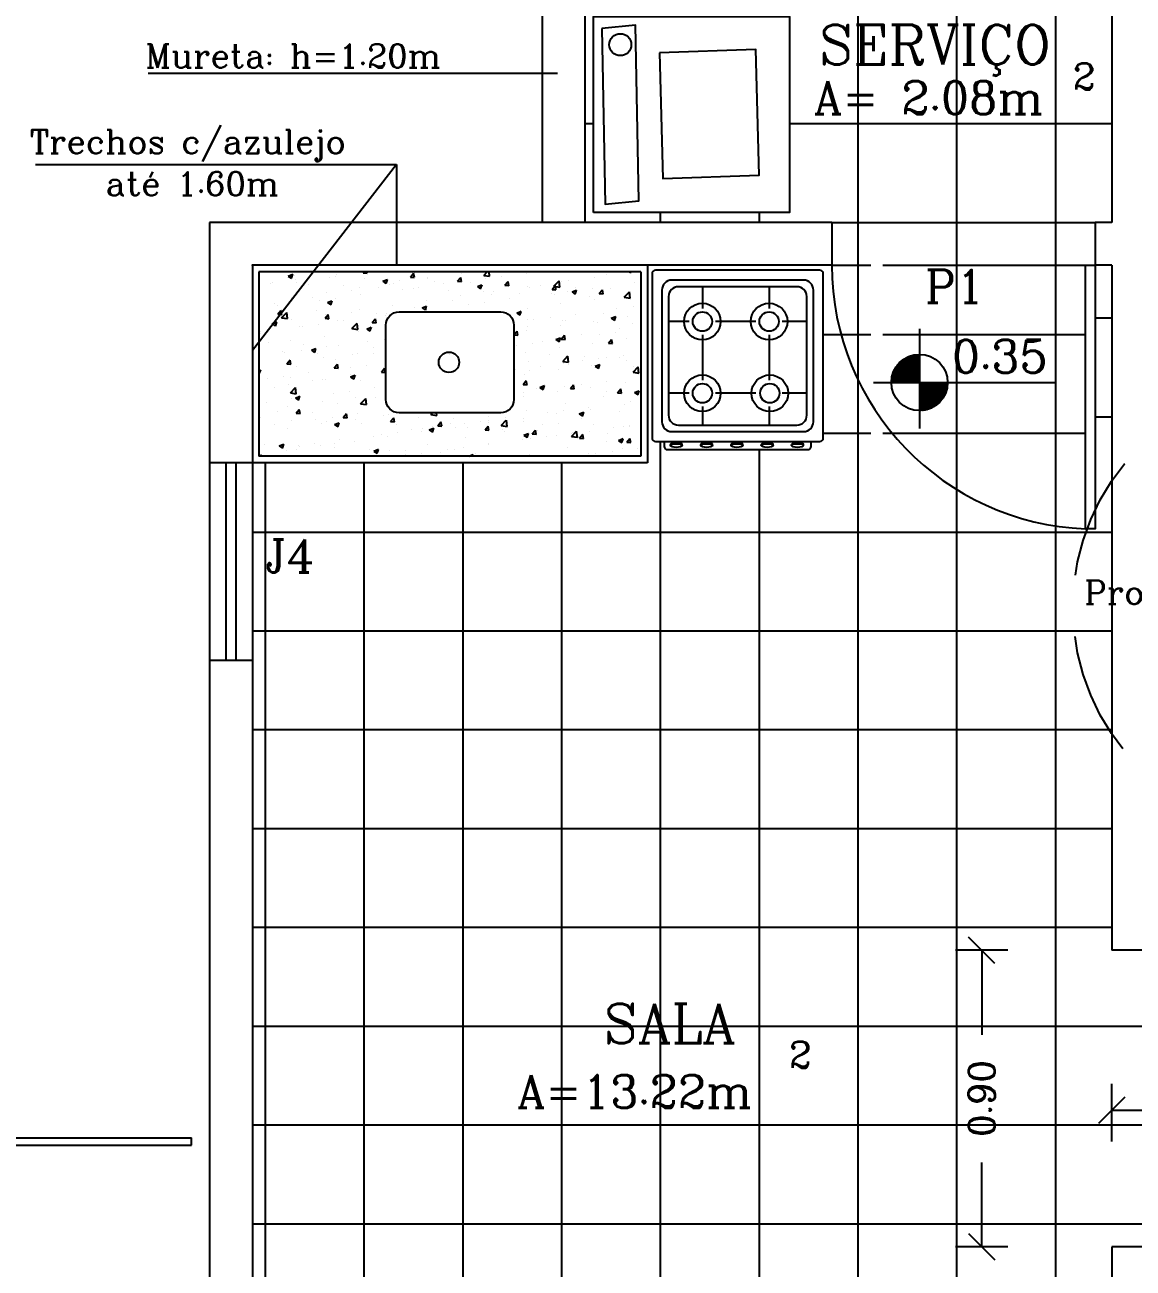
# Model space of a CAD drawing. Extents: x 121.8 to 221.5, y 86.6 to 106.4.
# Drawn here: x 171.845 to 175.21, y 99.424 to 103.199 of the extents above; entities that cross this region are included whole.
import ezdxf

# ---------------------------------------------------------------- set-up
doc = ezdxf.new("R2010")
doc.units = 0
doc.header["$LTSCALE"] = 15
doc.linetypes.add('DASHED2', pattern=[0.375, 0.25, -0.125])
doc.layers.get('0').update_dxf_attribs({"linetype": 'CONTINUOUS'})
doc.layers.get('DEFPOINTS').update_dxf_attribs({"linetype": 'CONTINUOUS'})
for name, color, linetype in [('COTAS', 244, 'CONTINUOUS'), ('EQUIPAMENTOS', 1, 'CONTINUOUS'), ('JANELA', 5, 'CONTINUOUS'), ('PAREDE', 7, 'CONTINUOUS'), ('PISO', 30, 'CONTINUOUS'), ('PORTA', 1, 'CONTINUOUS'), ('PORTA2', 30, 'CONTINUOUS'), ('TELHADO', 20, 'CONTINUOUS'), ('TEXTO', 1, 'CONTINUOUS'), ('VISTAL', 30, 'CONTINUOUS'), ('VISTAP', 244, 'CONTINUOUS')]:
    doc.layers.add(name, color=color, linetype=linetype)
doc.styles.add('ROMANC', font='ROMANC.SHX')
doc.dimstyles.get("Standard").update_dxf_attribs({"dimscale": 0.8, "dimtxt": 0.1, "dimasz": 0.1, "dimexe": 0.1, "dimexo": 0.95, "dimgap": 0.09, "dimtad": 0, "dimzin": 0, "dimtxsty": 'ROMANC', "dimblk1": 'OBLIQUE', "dimblk2": 'OBLIQUE', "dimsah": 1, "dimcen": 0.09, "dimclrt": 244, "dimaunit": 1, "dimazin": 3, "dimtfac": 1, "dimtofl": 0, "dimtmove": 0, "dimatfit": 3, "dimtolj": 1, "dimtzin": 0})

# ---------------------------------------------------------------- blocks, each defined once
blk = doc.blocks.new('*X2')
at = {"color": 0, "linetype": 'CONTINUOUS'}
for p, q in [((217.2096, -877.8211), (217.2942, -877.7365)), ((217.2096, -877.8193), (217.2924, -877.7365)), ((217.2097, -877.8174), (217.2906, -877.7366)), ((217.2098, -877.8156), (217.2887, -877.7367)), ((217.21, -877.8136), (217.2867, -877.7369)), ((217.2102, -877.8116), (217.2848, -877.7371)), ((217.2105, -877.8219), (217.295, -877.7374)), ((217.2105, -877.8096), (217.2827, -877.7374)), ((217.2108, -877.8075), (217.2806, -877.7377)), ((217.2112, -877.8053), (217.2785, -877.7381)), ((217.2117, -877.8031), (217.2762, -877.7386)), ((217.2122, -877.8008), (217.2739, -877.7391)), ((217.2123, -877.8219), (217.295, -877.7392)), ((217.2129, -877.7983), (217.2715, -877.7398)), ((217.2137, -877.7958), (217.2689, -877.7405)), ((217.2141, -877.8219), (217.295, -877.741)), ((217.2146, -877.7931), (217.2662, -877.7415)), ((217.2157, -877.7903), (217.2634, -877.7425)), ((217.2158, -877.8219), (217.295, -877.7427)), ((217.2169, -877.7872), (217.2603, -877.7438)), ((217.2176, -877.8219), (217.295, -877.7445)), ((217.2185, -877.7839), (217.257, -877.7454)), ((217.2194, -877.8219), (217.295, -877.7463)), ((217.2205, -877.7801), (217.2533, -877.7474)), ((217.2211, -877.8219), (217.295, -877.748)), ((217.2229, -877.8219), (217.295, -877.7498)), ((217.2231, -877.7757), (217.2488, -877.75)), ((217.2247, -877.8219), (217.295, -877.7516)), ((217.2265, -877.8219), (217.295, -877.7533)), ((217.2274, -877.7697), (217.2428, -877.7542)), ((217.2282, -877.8219), (217.295, -877.7551)), ((217.23, -877.8219), (217.295, -877.7569)), ((217.2318, -877.8219), (217.295, -877.7586)), ((217.2335, -877.8219), (217.295, -877.7604)), ((217.2353, -877.8219), (217.295, -877.7622)), ((217.2371, -877.8219), (217.295, -877.7639)), ((217.2388, -877.8219), (217.295, -877.7657)), ((217.2406, -877.8219), (217.295, -877.7675)), ((217.2424, -877.8219), (217.295, -877.7692)), ((217.2441, -877.8219), (217.295, -877.771)), ((217.2459, -877.8219), (217.295, -877.7728)), ((217.2477, -877.8219), (217.295, -877.7745)), ((217.2494, -877.8219), (217.295, -877.7763)), ((217.2512, -877.8219), (217.295, -877.7781)), ((217.253, -877.8219), (217.295, -877.7798)), ((217.2547, -877.8219), (217.295, -877.7816)), ((217.2565, -877.8219), (217.295, -877.7834)), ((217.2583, -877.8219), (217.295, -877.7851)), ((217.26, -877.8219), (217.295, -877.7869)), ((217.2618, -877.8219), (217.295, -877.7887)), ((217.2636, -877.8219), (217.295, -877.7905)), ((217.2653, -877.8219), (217.295, -877.7922)), ((217.2671, -877.8219), (217.295, -877.794)), ((217.2689, -877.8219), (217.295, -877.7958)), ((217.2706, -877.8219), (217.295, -877.7975)), ((217.2724, -877.8219), (217.295, -877.7993)), ((217.2742, -877.8219), (217.295, -877.8011)), ((217.276, -877.8219), (217.295, -877.8028)), ((217.2777, -877.8219), (217.295, -877.8046)), ((217.2795, -877.8219), (217.295, -877.8064)), ((217.2813, -877.8219), (217.295, -877.8081)), ((217.283, -877.8219), (217.295, -877.8099)), ((217.2848, -877.8219), (217.295, -877.8117)), ((217.2866, -877.8219), (217.295, -877.8134)), ((217.2883, -877.8219), (217.295, -877.8152)), ((217.2901, -877.8219), (217.295, -877.817)), ((217.2919, -877.8219), (217.295, -877.8187)), ((217.2936, -877.8219), (217.295, -877.8205)), ((217.295, -877.8223), (217.2954, -877.8219)), ((217.295, -877.824), (217.2972, -877.8219)), ((217.295, -877.8258), (217.2989, -877.8219)), ((217.295, -877.8276), (217.3007, -877.8219)), ((217.295, -877.8293), (217.3025, -877.8219)), ((217.295, -877.8311), (217.3042, -877.8219)), ((217.295, -877.8329), (217.306, -877.8219)), ((217.295, -877.8346), (217.3078, -877.8219)), ((217.295, -877.8364), (217.3095, -877.8219)), ((217.295, -877.8382), (217.3113, -877.8219)), ((217.295, -877.8399), (217.3131, -877.8219)), ((217.295, -877.8417), (217.3148, -877.8219)), ((217.295, -877.8435), (217.3166, -877.8219)), ((217.295, -877.8453), (217.3184, -877.8219)), ((217.295, -877.847), (217.3201, -877.8219)), ((217.295, -877.8488), (217.3219, -877.8219)), ((217.295, -877.8506), (217.3237, -877.8219)), ((217.295, -877.8523), (217.3254, -877.8219)), ((217.295, -877.8541), (217.3272, -877.8219)), ((217.295, -877.8559), (217.329, -877.8219)), ((217.295, -877.8576), (217.3308, -877.8219)), ((217.295, -877.8594), (217.3325, -877.8219)), ((217.295, -877.8612), (217.3343, -877.8219)), ((217.295, -877.8629), (217.3361, -877.8219)), ((217.295, -877.8647), (217.3378, -877.8219)), ((217.295, -877.8665), (217.3396, -877.8219)), ((217.295, -877.8682), (217.3414, -877.8219)), ((217.295, -877.87), (217.3431, -877.8219)), ((217.295, -877.8718), (217.3449, -877.8219)), ((217.295, -877.8735), (217.3467, -877.8219)), ((217.295, -877.8753), (217.3484, -877.8219)), ((217.295, -877.8771), (217.3502, -877.8219)), ((217.295, -877.8788), (217.352, -877.8219)), ((217.295, -877.8806), (217.3537, -877.8219)), ((217.295, -877.8824), (217.3555, -877.8219)), ((217.295, -877.8841), (217.3573, -877.8219)), ((217.295, -877.8859), (217.359, -877.8219)), ((217.295, -877.8877), (217.3608, -877.8219)), ((217.295, -877.8894), (217.3626, -877.8219)), ((217.295, -877.8912), (217.3643, -877.8219)), ((217.295, -877.893), (217.3661, -877.8219)), ((217.295, -877.8948), (217.3679, -877.8219)), ((217.295, -877.8965), (217.3696, -877.8219)), ((217.295, -877.8983), (217.3714, -877.8219)), ((217.295, -877.9001), (217.3732, -877.8219)), ((217.295, -877.9018), (217.3749, -877.8219)), ((217.295, -877.9036), (217.3767, -877.8219)), ((217.295, -877.9054), (217.3785, -877.8219)), ((217.295, -877.9071), (217.3802, -877.8219)), ((217.2966, -877.9073), (217.3805, -877.8235)), ((217.2984, -877.9073), (217.3804, -877.8253)), ((217.3003, -877.9072), (217.3803, -877.8271)), ((217.3022, -877.9071), (217.3802, -877.8291)), ((217.3041, -877.9069), (217.38, -877.831)), ((217.3061, -877.9066), (217.3798, -877.833)), ((217.3082, -877.9063), (217.3795, -877.8351)), ((217.3103, -877.906), (217.3791, -877.8372)), ((217.3125, -877.9055), (217.3787, -877.8394)), ((217.3148, -877.905), (217.3782, -877.8417)), ((217.3172, -877.9044), (217.3776, -877.844)), ((217.3196, -877.9037), (217.3769, -877.8465)), ((217.3222, -877.9029), (217.376, -877.8491)), ((217.325, -877.9019), (217.3751, -877.8518)), ((217.3279, -877.9008), (217.3739, -877.8548)), ((217.3311, -877.8994), (217.3725, -877.8579)), ((217.3345, -877.8977), (217.3708, -877.8614)), ((217.3385, -877.8955), (217.3686, -877.8654)), ((217.3434, -877.8923), (217.3655, -877.8703)), ((217.3513, -877.8862), (217.3593, -877.8782))]:
    blk.add_line(p, q, dxfattribs=at)
blk = doc.blocks.new('_OBLIQUE')
at = {"color": 0, "linetype": 'BYBLOCK'}
blk.add_line((-0.5, -0.5), (0.5, 0.5), dxfattribs=at)
blk = doc.blocks.new('*D24')
at = {"color": 0, "linetype": 'BYBLOCK'}
for p, q in [((171.6454, 102.5986), (170.9065, 102.5986)), ((170.9865, 102.5986), (170.9865, 100.3075)), ((170.9865, 97.6286), (170.9865, 99.9197)), ((171.6454, 97.6286), (170.9065, 97.6286))]:
    blk.add_line(p, q, dxfattribs=at)
at = {"layer": 'DEFPOINTS', "color": 0, "linetype": 'BYBLOCK'}
for p in [(172.4054, 102.5986), (170.9865, 97.6286), (172.4054, 97.6286)]:
    blk.add_point(p, dxfattribs=at)
at = {"color": 0, "linetype": 'BYBLOCK', "xscale": 0.08000000000000002, "yscale": 0.08000000000000002, "zscale": 0.08000000000000002}
for p, rotation in [((170.9865, 102.5986), 90), ((170.9865, 97.6286), 270)]:
    blk.add_blockref('_OBLIQUE', p, dxfattribs=dict(at, rotation=rotation))
at = {"color": 244, "linetype": 'BYBLOCK', "insert": (170.9865, 100.1136), "char_height": 0.08, "attachment_point": 5, "rotation": 90, "style": 'ROMANC'}
blk.add_mtext('\\A1;4.97', dxfattribs=at)
blk = doc.blocks.new('*D23')
at = {"color": 0, "linetype": 'BYBLOCK'}
for p, q in [((171.7754, 102.4686), (171.2788, 102.4686)), ((171.3588, 102.4686), (171.3588, 100.298)), ((171.3588, 97.7586), (171.3588, 99.9292)), ((171.7754, 97.7586), (171.2788, 97.7586))]:
    blk.add_line(p, q, dxfattribs=at)
at = {"layer": 'DEFPOINTS', "color": 0, "linetype": 'BYBLOCK'}
for p in [(172.5354, 102.4686), (171.3588, 97.7586), (172.5354, 97.7586)]:
    blk.add_point(p, dxfattribs=at)
at = {"color": 0, "linetype": 'BYBLOCK', "xscale": 0.08000000000000002, "yscale": 0.08000000000000002, "zscale": 0.08000000000000002}
for p, rotation in [((171.3588, 102.4686), 90), ((171.3588, 97.7586), 270)]:
    blk.add_blockref('_OBLIQUE', p, dxfattribs=dict(at, rotation=rotation))
at = {"color": 244, "linetype": 'BYBLOCK', "insert": (171.3588, 100.1136), "char_height": 0.08, "attachment_point": 5, "rotation": 90, "style": 'ROMANC'}
blk.add_mtext('\\A1;4.71', dxfattribs=at)
blk = doc.blocks.new('*D22')
at = {"color": 0, "linetype": 'BYBLOCK'}
for p, q in [((171.7754, 102.4686), (171.4908, 102.4686)), ((171.5708, 102.4686), (171.5708, 102.3625)), ((171.5708, 101.8686), (171.5708, 101.9747)), ((171.6454, 101.8686), (171.4908, 101.8686))]:
    blk.add_line(p, q, dxfattribs=at)
at = {"layer": 'DEFPOINTS', "color": 0, "linetype": 'BYBLOCK'}
for p in [(172.5354, 102.4686), (171.5708, 101.8686), (172.4054, 101.8686)]:
    blk.add_point(p, dxfattribs=at)
at = {"color": 0, "linetype": 'BYBLOCK', "xscale": 0.08000000000000002, "yscale": 0.08000000000000002, "zscale": 0.08000000000000002}
for p, rotation in [((171.5708, 102.4686), 90), ((171.5708, 101.8686), 270)]:
    blk.add_blockref('_OBLIQUE', p, dxfattribs=dict(at, rotation=rotation))
at = {"color": 244, "linetype": 'BYBLOCK', "insert": (171.5708, 102.1686), "char_height": 0.08, "attachment_point": 5, "rotation": 90, "style": 'ROMANC'}
blk.add_mtext('\\A1;0.60', dxfattribs=at)
blk = doc.blocks.new('*D25')
at = {"color": 0, "linetype": 'BYBLOCK'}
for p, q in [((174.8301, 100.3886), (174.6707, 100.3886)), ((174.7507, 100.3886), (174.7507, 100.1325)), ((174.7507, 99.4886), (174.7507, 99.7447)), ((174.8301, 99.4886), (174.6707, 99.4886))]:
    blk.add_line(p, q, dxfattribs=at)
at = {"layer": 'DEFPOINTS', "color": 0, "linetype": 'BYBLOCK'}
for p in [(175.1501, 100.3886), (174.7507, 99.4886), (175.1501, 99.4886)]:
    blk.add_point(p, dxfattribs=at)
at = {"color": 0, "linetype": 'BYBLOCK', "xscale": 0.08000000000000002, "yscale": 0.08000000000000002, "zscale": 0.08000000000000002}
for p, rotation in [((174.7507, 100.3886), 90), ((174.7507, 99.4886), 270)]:
    blk.add_blockref('_OBLIQUE', p, dxfattribs=dict(at, rotation=rotation))
at = {"color": 244, "linetype": 'BYBLOCK', "insert": (174.7507, 99.9386), "char_height": 0.08, "attachment_point": 5, "rotation": 90, "style": 'ROMANC'}
blk.add_mtext('\\A1;0.90', dxfattribs=at)
blk = doc.blocks.new('*D26')
at = {"color": 0, "linetype": 'BYBLOCK'}
for p, q in [((175.1454, 99.8086), (175.1454, 99.983)), ((176.1754, 99.8086), (176.1754, 99.983)), ((175.1454, 99.903), (175.4664, 99.903)), ((176.1754, 99.903), (175.8543, 99.903))]:
    blk.add_line(p, q, dxfattribs=at)
at = {"layer": 'DEFPOINTS', "color": 0, "linetype": 'BYBLOCK'}
for p in [(176.1754, 99.903), (175.1454, 99.4886), (176.1754, 99.4886)]:
    blk.add_point(p, dxfattribs=at)
at = {"color": 0, "linetype": 'BYBLOCK', "xscale": 0.08000000000000002, "yscale": 0.08000000000000002, "zscale": 0.08000000000000002, "rotation": 180}
blk.add_blockref('_OBLIQUE', (175.1454, 99.903), dxfattribs=at)
at = {"color": 0, "linetype": 'BYBLOCK', "xscale": 0.08000000000000002, "yscale": 0.08000000000000002, "zscale": 0.08000000000000002}
blk.add_blockref('_OBLIQUE', (176.1754, 99.903), dxfattribs=at)
at = {"color": 244, "linetype": 'BYBLOCK', "insert": (175.6604, 99.903), "char_height": 0.08, "attachment_point": 5, "style": 'ROMANC'}
blk.add_mtext('\\A1;1.03', dxfattribs=at)
blk = doc.blocks.new('*D11')
at = {"color": 0, "linetype": 'BYBLOCK'}
for p, q in [((178.4054, 104.6586), (178.4054, 105.3414)), ((175.1454, 105.2614), (176.5814, 105.2614)), ((178.4054, 105.2614), (176.9693, 105.2614))]:
    blk.add_line(p, q, dxfattribs=at)
at = {"layer": 'DEFPOINTS', "color": 0, "linetype": 'BYBLOCK'}
for p in [(178.4054, 105.2614), (178.4054, 103.8986), (175.1454, 103.0486)]:
    blk.add_point(p, dxfattribs=at)
at = {"color": 0, "linetype": 'BYBLOCK', "xscale": 0.08000000000000002, "yscale": 0.08000000000000002, "zscale": 0.08000000000000002, "rotation": 180}
blk.add_blockref('_OBLIQUE', (175.1454, 105.2614), dxfattribs=at)
at = {"color": 0, "linetype": 'BYBLOCK', "xscale": 0.08000000000000002, "yscale": 0.08000000000000002, "zscale": 0.08000000000000002}
blk.add_blockref('_OBLIQUE', (178.4054, 105.2614), dxfattribs=at)
at = {"color": 244, "linetype": 'BYBLOCK', "insert": (176.7754, 105.2614), "char_height": 0.08, "attachment_point": 5, "style": 'ROMANC'}
blk.add_mtext('\\A1;3.26', dxfattribs=at)
blk = doc.blocks.new('*D63')
at = {"color": 0, "linetype": 'BYBLOCK'}
for p, q in [((172.6554, 103.8986), (171.279, 103.8986)), ((171.359, 103.8986), (171.359, 103.4425)), ((171.359, 102.5986), (171.359, 103.0547)), ((170.599, 102.5986), (171.279, 102.5986))]:
    blk.add_line(p, q, dxfattribs=at)
at = {"layer": 'DEFPOINTS', "color": 0, "linetype": 'BYBLOCK'}
for p in [(171.359, 103.8986), (173.4154, 103.8986), (171.359, 102.5986)]:
    blk.add_point(p, dxfattribs=at)
at = {"color": 0, "linetype": 'BYBLOCK', "xscale": 0.08000000000000002, "yscale": 0.08000000000000002, "zscale": 0.08000000000000002}
for p, rotation in [((171.359, 103.8986), 90), ((171.359, 102.5986), 270)]:
    blk.add_blockref('_OBLIQUE', p, dxfattribs=dict(at, rotation=rotation))
at = {"color": 244, "linetype": 'BYBLOCK', "insert": (171.359, 103.2486), "char_height": 0.08, "attachment_point": 5, "rotation": 90, "style": 'ROMANC'}
blk.add_mtext('\\A1;1.30', dxfattribs=at)
blk = doc.blocks.new('*X85')
at = {"color": 0, "linetype": 'CONTINUOUS'}
for p, q in [((181.593, 103.3781), (181.593, 103.3781)), ((181.5942, 103.3619), (181.5942, 103.3619)), ((181.681, 103.3722), (181.695, 103.3776)), ((181.681, 103.3722), (181.691, 103.3655)), ((181.6911, 103.3654), (181.6951, 103.3775)), ((181.6953, 103.3747), (181.6953, 103.3747)), ((181.6998, 103.3736), (181.6998, 103.3736)), ((181.7025, 103.3606), (181.7025, 103.3606)), ((181.8065, 103.3691), (181.8065, 103.3691)), ((181.8243, 103.3713), (181.8243, 103.3713)), ((181.8288, 103.3772), (181.8288, 103.3772)), ((181.8788, 103.3838), (181.8788, 103.3838)), ((181.909, 103.3816), (181.9117, 103.3848)), ((181.909, 103.3816), (181.9209, 103.3805)), ((181.9133, 103.3645), (181.9133, 103.3645)), ((181.921, 103.3804), (181.9202, 103.3848)), ((181.9685, 103.3562), (181.9825, 103.3616)), ((181.9785, 103.3494), (181.9825, 103.3615)), ((182.0201, 103.36), (182.0201, 103.36)), ((182.0524, 103.369), (182.0621, 103.3805)), ((182.0524, 103.369), (182.0644, 103.368)), ((182.0645, 103.3678), (182.0622, 103.3804)), ((182.1043, 103.365), (182.1043, 103.365)), ((182.1055, 103.3674), (182.1055, 103.3674)), ((182.1959, 103.3565), (182.2055, 103.368)), ((182.2079, 103.3553), (182.2056, 103.3678)), ((182.207, 103.3791), (182.207, 103.3791)), ((182.2752, 103.3742), (182.2854, 103.3848)), ((182.2752, 103.3742), (182.293, 103.3714)), ((182.2804, 103.3647), (182.2804, 103.3647)), ((182.2931, 103.3713), (182.2915, 103.3848)), ((182.3305, 103.3713), (182.3305, 103.3713)), ((182.4062, 103.3813), (182.4062, 103.3813)), ((182.4886, 103.3411), (182.5042, 103.3573)), ((182.5065, 103.3382), (182.5043, 103.3572)), ((182.5318, 103.3575), (182.5318, 103.3575)), ((182.6131, 103.3672), (182.6131, 103.3672)), ((182.6484, 103.3775), (182.6484, 103.3775)), ((182.717, 103.3822), (182.717, 103.3822)), ((182.7171, 103.3848), (182.7213, 103.382)), ((182.7214, 103.3818), (182.7224, 103.3848)), ((181.6267, 103.3506), (181.6267, 103.3506)), ((181.6352, 103.3512), (181.6352, 103.3512)), ((181.7076, 103.3513), (181.7076, 103.3513)), ((181.7419, 103.3467), (181.7419, 103.3467)), ((181.7967, 103.3231), (181.7967, 103.3231)), ((181.8487, 103.3422), (181.8487, 103.3422)), ((181.8722, 103.3274), (181.8722, 103.3274)), ((181.8994, 103.3372), (181.8994, 103.3372)), ((181.9555, 103.3377), (181.9555, 103.3377)), ((181.9685, 103.3562), (181.9784, 103.3495)), ((181.9888, 103.3474), (181.9888, 103.3474)), ((182.0004, 103.35), (182.0004, 103.35)), ((182.0283, 103.3315), (182.0283, 103.3315)), ((182.0622, 103.3332), (182.0622, 103.3332)), ((182.0784, 103.3381), (182.0784, 103.3381)), ((182.1268, 103.3555), (182.1268, 103.3555)), ((182.1541, 103.3481), (182.1541, 103.3481)), ((182.169, 103.3287), (182.169, 103.3287)), ((182.1959, 103.3565), (182.2078, 103.3554)), ((182.2336, 103.351), (182.2336, 103.351)), ((182.2559, 103.3402), (182.2699, 103.3456)), ((182.2559, 103.3402), (182.2658, 103.3335)), ((182.2659, 103.3334), (182.27, 103.3454)), ((182.2758, 103.3241), (182.2758, 103.3241)), ((182.3056, 103.3253), (182.3056, 103.3253)), ((182.3393, 103.3439), (182.349, 103.3554)), ((182.3393, 103.3439), (182.3513, 103.3429)), ((182.3404, 103.3465), (182.3404, 103.3465)), ((182.3514, 103.3427), (182.3491, 103.3553)), ((182.3825, 103.3196), (182.3825, 103.3196)), ((182.4094, 103.3403), (182.4094, 103.3403)), ((182.4151, 103.3375), (182.4151, 103.3375)), ((182.4471, 103.342), (182.4471, 103.342)), ((182.4828, 103.3314), (182.4924, 103.3429)), ((182.4828, 103.3314), (182.4947, 103.3303)), ((182.4886, 103.3411), (182.5064, 103.3383)), ((182.4948, 103.3302), (182.4925, 103.3427)), ((182.5121, 103.3544), (182.5121, 103.3544)), ((182.53, 103.3256), (182.53, 103.3256)), ((182.5433, 103.3242), (182.5573, 103.3296)), ((182.5433, 103.3242), (182.5533, 103.3175)), ((182.5533, 103.3173), (182.5574, 103.3294)), ((182.5539, 103.3375), (182.5539, 103.3375)), ((182.6057, 103.3356), (182.6057, 103.3356)), ((182.6262, 103.3188), (182.6359, 103.3303)), ((182.6383, 103.3176), (182.636, 103.3302)), ((182.6606, 103.333), (182.6606, 103.333)), ((182.7021, 103.308), (182.7177, 103.3242)), ((182.72, 103.3051), (182.7177, 103.3241)), ((182.7321, 103.3522), (182.7321, 103.3522)), ((181.6389, 103.2874), (181.6389, 103.2874)), ((181.6499, 103.2817), (181.6499, 103.2817)), ((181.6928, 103.3081), (181.6928, 103.3081)), ((181.7556, 103.3074), (181.7556, 103.3074)), ((181.7762, 103.2983), (181.7762, 103.2983)), ((181.8004, 103.2917), (181.8144, 103.2971)), ((181.8004, 103.2917), (181.8104, 103.285)), ((181.8104, 103.2849), (181.8145, 103.2969)), ((181.8262, 103.3049), (181.8262, 103.3049)), ((181.902, 103.3149), (181.902, 103.3149)), ((181.998, 103.2834), (181.998, 103.2834)), ((182.1019, 103.2984), (182.1019, 103.2984)), ((182.1819, 103.2975), (182.1819, 103.2975)), ((182.2045, 103.3125), (182.2045, 103.3125)), ((182.2278, 103.2858), (182.2278, 103.2858)), ((182.2779, 103.2924), (182.2779, 103.2924)), ((182.2985, 103.3175), (182.2985, 103.3175)), ((182.3536, 103.3024), (182.3536, 103.3024)), ((182.4799, 103.319), (182.4799, 103.319)), ((182.4893, 103.3151), (182.4893, 103.3151)), ((182.5097, 103.2878), (182.5097, 103.2878)), ((182.5961, 103.3106), (182.5961, 103.3106)), ((182.6107, 103.3006), (182.6107, 103.3006)), ((182.6262, 103.3188), (182.6382, 103.3178)), ((182.7021, 103.308), (182.7199, 103.3052)), ((182.7028, 103.3061), (182.7028, 103.3061)), ((182.7146, 103.3156), (182.7146, 103.3156)), ((181.6498, 103.2562), (181.6595, 103.2677)), ((181.6498, 103.2562), (181.6618, 103.2552)), ((181.6619, 103.255), (181.6596, 103.2676)), ((181.66, 103.2719), (181.66, 103.2719)), ((181.6614, 103.2455), (181.6769, 103.2618)), ((181.6614, 103.2455), (181.6791, 103.2428)), ((181.6792, 103.2427), (181.677, 103.2616)), ((181.7667, 103.2674), (181.7667, 103.2674)), ((181.7933, 103.2437), (181.8029, 103.2552)), ((181.7943, 103.2566), (181.7943, 103.2566)), ((181.8053, 103.2425), (181.803, 103.255)), ((181.8735, 103.2629), (181.8735, 103.2629)), ((181.897, 103.2706), (181.897, 103.2706)), ((181.9486, 103.2574), (181.9486, 103.2574)), ((181.9757, 103.2526), (181.9757, 103.2526)), ((181.9803, 103.2584), (181.9803, 103.2584)), ((182.0652, 103.2774), (182.0652, 103.2774)), ((182.0878, 103.2757), (182.1018, 103.2811)), ((182.0878, 103.2757), (182.0978, 103.269)), ((182.0979, 103.2688), (182.1019, 103.2809)), ((182.1015, 103.2692), (182.1015, 103.2692)), ((182.3753, 103.2597), (182.3893, 103.2651)), ((182.3753, 103.2597), (182.3852, 103.253)), ((182.3853, 103.2528), (182.3893, 103.2649)), ((182.407, 103.2737), (182.407, 103.2737)), ((182.4774, 103.2467), (182.4774, 103.2467)), ((182.5531, 103.2567), (182.5531, 103.2567)), ((182.6402, 103.2582), (182.6402, 103.2582)), ((182.6627, 103.2437), (182.6767, 103.249)), ((182.6727, 103.2368), (182.6768, 103.2489)), ((182.6794, 103.2733), (182.6794, 103.2733)), ((182.7122, 103.249), (182.7122, 103.249)), ((182.7295, 103.2799), (182.7295, 103.2799)), ((181.6324, 103.2272), (181.6464, 103.2326)), ((181.6324, 103.2272), (181.6423, 103.2205)), ((181.6424, 103.2204), (181.6465, 103.2324)), ((181.6904, 103.2416), (181.6904, 103.2416)), ((181.7153, 103.2174), (181.7153, 103.2174)), ((181.7236, 103.2194), (181.7236, 103.2194)), ((181.7736, 103.226), (181.7736, 103.226)), ((181.7933, 103.2437), (181.8052, 103.2426)), ((181.832, 103.2374), (181.832, 103.2374)), ((181.8494, 103.236), (181.8494, 103.236)), ((181.8748, 103.2124), (181.8904, 103.2287)), ((181.8748, 103.2124), (181.8926, 103.2097)), ((181.8927, 103.2095), (181.8905, 103.2285)), ((181.9198, 103.2112), (181.9338, 103.2166)), ((181.9198, 103.2112), (181.9297, 103.2045)), ((181.9298, 103.2043), (181.9339, 103.2164)), ((181.9367, 103.2311), (181.9464, 103.2426)), ((181.9367, 103.2311), (181.9487, 103.2301)), ((181.9488, 103.2299), (181.9465, 103.2425)), ((182.4046, 103.2072), (182.4046, 103.2072)), ((182.4069, 103.2182), (182.4069, 103.2182)), ((182.4073, 103.2403), (182.4073, 103.2403)), ((182.4273, 103.2401), (182.4273, 103.2401)), ((182.5073, 103.2212), (182.5073, 103.2212)), ((182.5141, 103.2358), (182.5141, 103.2358)), ((182.5235, 103.2382), (182.5235, 103.2382)), ((182.6083, 103.2341), (182.6083, 103.2341)), ((182.6209, 103.2313), (182.6209, 103.2313)), ((182.6627, 103.2437), (182.6726, 103.237)), ((182.6881, 103.2143), (182.6881, 103.2143)), ((182.7276, 103.2268), (182.7276, 103.2268)), ((181.5972, 103.2028), (181.5972, 103.2028)), ((181.5987, 103.1973), (181.5987, 103.1973)), ((181.621, 103.1697), (181.621, 103.1697)), ((181.688, 103.175), (181.688, 103.175)), ((181.7918, 103.19), (181.7918, 103.19)), ((181.8945, 103.2041), (181.8945, 103.2041)), ((181.9231, 103.1737), (181.9231, 103.1737)), ((181.9731, 103.1803), (181.9731, 103.1803)), ((182.3671, 103.1935), (182.3767, 103.205)), ((182.3671, 103.1935), (182.379, 103.1924)), ((182.3791, 103.1923), (182.3768, 103.2048)), ((182.4548, 103.1743), (182.4548, 103.1743)), ((182.4946, 103.1792), (182.5086, 103.1845)), ((182.4946, 103.1792), (182.5046, 103.1724)), ((182.5005, 103.1778), (182.5005, 103.1778)), ((182.5047, 103.1723), (182.5087, 103.1844)), ((182.5105, 103.1809), (182.5202, 103.1924)), ((182.5105, 103.1809), (182.5225, 103.1799)), ((182.5226, 103.1797), (182.5203, 103.1923)), ((182.5714, 103.1943), (182.5714, 103.1943)), ((182.6268, 103.1944), (182.6268, 103.1944)), ((182.654, 103.1684), (182.6636, 103.1799)), ((182.654, 103.1684), (182.6659, 103.1673)), ((182.666, 103.1672), (182.6637, 103.1797)), ((182.6769, 103.201), (182.6769, 103.201)), ((182.7097, 103.1825), (182.7097, 103.1825)), ((181.6632, 103.1428), (181.6632, 103.1428)), ((181.6709, 103.1405), (181.6709, 103.1405)), ((181.721, 103.1471), (181.721, 103.1471)), ((181.7278, 103.1652), (181.7278, 103.1652)), ((181.7517, 103.1467), (181.7658, 103.1521)), ((181.7517, 103.1467), (181.7617, 103.14)), ((181.7618, 103.1398), (181.7658, 103.1519)), ((181.77, 103.1383), (181.77, 103.1383)), ((181.7968, 103.1571), (181.7968, 103.1571)), ((181.8346, 103.1607), (181.8346, 103.1607)), ((181.8767, 103.1338), (181.8767, 103.1338)), ((181.8921, 103.1375), (181.8921, 103.1375)), ((181.9403, 103.1381), (181.9403, 103.1381)), ((181.9413, 103.1562), (181.9413, 103.1562)), ((182.1726, 103.1346), (182.1726, 103.1346)), ((182.3684, 103.1381), (182.3684, 103.1381)), ((182.3747, 103.1612), (182.3747, 103.1612)), ((182.4021, 103.1406), (182.4021, 103.1406)), ((182.4248, 103.1678), (182.4248, 103.1678)), ((182.4751, 103.1336), (182.4751, 103.1336)), ((182.5048, 103.1547), (182.5048, 103.1547)), ((182.6059, 103.1675), (182.6059, 103.1675)), ((182.7, 103.1321), (182.7, 103.1321)), ((181.6776, 103.1058), (181.6872, 103.1173)), ((181.6776, 103.1058), (181.6895, 103.1047)), ((181.6855, 103.1084), (181.6855, 103.1084)), ((181.6896, 103.1046), (181.6873, 103.1171)), ((181.7071, 103.098), (181.7071, 103.098)), ((181.7894, 103.1234), (181.7894, 103.1234)), ((181.821, 103.0932), (181.8307, 103.1047)), ((181.821, 103.0932), (181.833, 103.0922)), ((181.8237, 103.1181), (181.8237, 103.1181)), ((181.8331, 103.092), (181.8308, 103.1046)), ((181.8704, 103.0948), (181.8704, 103.0948)), ((181.9205, 103.1014), (181.9205, 103.1014)), ((182.197, 103.1203), (182.197, 103.1203)), ((182.1972, 103.1128), (182.1972, 103.1128)), ((182.4106, 103.1113), (182.4106, 103.1113)), ((182.4479, 103.0989), (182.4479, 103.0989)), ((182.5152, 103.1131), (182.5307, 103.1294)), ((182.5152, 103.1131), (182.5329, 103.1104)), ((182.5173, 103.1068), (182.5173, 103.1068)), ((182.533, 103.1102), (182.5308, 103.1292)), ((182.5312, 103.1043), (182.5312, 103.1043)), ((182.5742, 103.1155), (182.5742, 103.1155)), ((182.5819, 103.1291), (182.5819, 103.1291)), ((182.6034, 103.1009), (182.6034, 103.1009)), ((182.614, 103.0986), (182.628, 103.104)), ((182.614, 103.0986), (182.624, 103.0919)), ((182.6241, 103.0918), (182.6281, 103.1039)), ((182.6241, 103.1022), (182.6241, 103.1022)), ((182.6243, 103.1221), (182.6243, 103.1221)), ((182.6478, 103.1243), (182.6478, 103.1243)), ((182.6887, 103.1246), (182.6887, 103.1246)), ((182.7073, 103.1159), (182.7073, 103.1159)), ((182.7286, 103.08), (182.7442, 103.0963)), ((182.7308, 103.0977), (182.7308, 103.0977)), ((182.7465, 103.0771), (182.7443, 103.0961)), ((181.5925, 103.0855), (181.5977, 103.0876)), ((181.5925, 103.0763), (181.5937, 103.0755)), ((181.5937, 103.0753), (181.5978, 103.0874)), ((181.6183, 103.0617), (181.6183, 103.0617)), ((181.6684, 103.0682), (181.6684, 103.0682)), ((181.688, 103.0635), (181.688, 103.0635)), ((181.7441, 103.0782), (181.7441, 103.0782)), ((181.787, 103.0568), (181.787, 103.0568)), ((181.7948, 103.059), (181.7948, 103.059)), ((181.8711, 103.0662), (181.8851, 103.0715)), ((181.8711, 103.0662), (181.8811, 103.0595)), ((181.8716, 103.0741), (181.8716, 103.0741)), ((181.8812, 103.0593), (181.8852, 103.0714)), ((181.8897, 103.0709), (181.8897, 103.0709)), ((181.9645, 103.0807), (181.9741, 103.0922)), ((181.9645, 103.0807), (181.9764, 103.0796)), ((181.9765, 103.0795), (181.9742, 103.092)), ((182.3722, 103.0889), (182.3722, 103.0889)), ((182.3997, 103.074), (182.3997, 103.074)), ((182.4146, 103.0842), (182.4146, 103.0842)), ((182.5024, 103.0881), (182.5024, 103.0881)), ((182.7286, 103.08), (182.7464, 103.0773)), ((181.6383, 103.0341), (181.6383, 103.0341)), ((181.6831, 103.0418), (181.6831, 103.0418)), ((181.6879, 103.0176), (181.7035, 103.0338)), ((181.6879, 103.0176), (181.7057, 103.0149)), ((181.7057, 103.0147), (181.7035, 103.0337)), ((181.755, 103.0541), (181.755, 103.0541)), ((181.8679, 103.0226), (181.8679, 103.0226)), ((181.9015, 103.0545), (181.9015, 103.0545)), ((181.9436, 103.0325), (181.9436, 103.0325)), ((182.3948, 103.043), (182.4045, 103.0545)), ((182.3948, 103.043), (182.4068, 103.042)), ((182.3953, 103.02), (182.3953, 103.02)), ((182.4069, 103.0418), (182.4046, 103.0544)), ((182.4354, 103.032), (182.4354, 103.032)), ((182.446, 103.0341), (182.46, 103.0395)), ((182.446, 103.0341), (182.4559, 103.0274)), ((182.456, 103.0273), (182.4601, 103.0394)), ((182.5, 103.0215), (182.5, 103.0215)), ((182.5216, 103.0367), (182.5216, 103.0367)), ((182.5383, 103.0305), (182.5479, 103.042)), ((182.5383, 103.0305), (182.5502, 103.0294)), ((182.5421, 103.0274), (182.5421, 103.0274)), ((182.5503, 103.0293), (182.548, 103.0418)), ((182.5717, 103.0433), (182.5717, 103.0433)), ((182.601, 103.0343), (182.601, 103.0343)), ((182.6474, 103.0532), (182.6474, 103.0532)), ((182.6489, 103.0229), (182.6489, 103.0229)), ((182.6817, 103.0179), (182.6914, 103.0294)), ((182.6817, 103.0179), (182.6937, 103.0169)), ((182.6938, 103.0167), (182.6915, 103.0293)), ((182.7049, 103.0493), (182.7049, 103.0493)), ((182.7334, 103.0181), (182.7474, 103.0235)), ((182.7334, 103.0181), (182.7434, 103.0114)), ((182.7434, 103.0113), (182.7475, 103.0233)), ((181.6158, 102.9894), (181.6158, 102.9894)), ((181.6915, 102.9993), (181.6915, 102.9993)), ((181.7031, 103.0017), (181.7171, 103.007)), ((181.7031, 103.0017), (181.713, 102.9949)), ((181.7131, 102.9948), (181.7172, 103.0069)), ((181.7845, 102.9902), (181.7845, 102.9902)), ((181.8178, 103.016), (181.8178, 103.016)), ((181.8314, 102.9841), (181.8314, 102.9841)), ((181.8872, 103.0043), (181.8872, 103.0043)), ((181.9013, 102.9845), (181.9169, 103.0007)), ((181.9013, 102.9845), (181.9191, 102.9818)), ((181.9192, 102.9816), (181.917, 103.0006)), ((181.948, 103.0042), (181.948, 103.0042)), ((182.3973, 103.0074), (182.3973, 103.0074)), ((182.5229, 102.9849), (182.5229, 102.9849)), ((182.6396, 103.0049), (182.6396, 103.0049)), ((182.7024, 102.9827), (182.7024, 102.9827)), ((182.7211, 102.991), (182.7211, 102.991)), ((181.5981, 102.9441), (181.5981, 102.9441)), ((181.6491, 102.9613), (181.6491, 102.9613)), ((181.6807, 102.9753), (181.6807, 102.9753)), ((181.7053, 102.9553), (181.715, 102.9668)), ((181.7053, 102.9553), (181.7173, 102.9543)), ((181.7147, 102.9641), (181.7147, 102.9641)), ((181.7174, 102.9542), (181.7151, 102.9667)), ((181.7558, 102.9568), (181.7558, 102.9568)), ((181.8153, 102.9437), (181.8153, 102.9437)), ((181.8488, 102.9428), (181.8584, 102.9543)), ((181.8488, 102.9428), (181.8607, 102.9418)), ((181.8608, 102.9416), (181.8585, 102.9541)), ((181.8626, 102.9523), (181.8626, 102.9523)), ((181.891, 102.9536), (181.891, 102.9536)), ((181.9694, 102.9478), (181.9694, 102.9478)), ((181.9858, 102.9506), (181.9858, 102.9506)), ((181.9922, 102.9302), (182.0019, 102.9417)), ((182.0761, 102.9433), (182.0761, 102.9433)), ((182.1148, 102.9514), (182.12, 102.9569)), ((182.1148, 102.9514), (182.1326, 102.9486)), ((182.1326, 102.9485), (182.1317, 102.9569)), ((182.2897, 102.9449), (182.2897, 102.9449)), ((182.4063, 102.9649), (182.4063, 102.9649)), ((182.469, 102.9578), (182.469, 102.9578)), ((182.4975, 102.9549), (182.4975, 102.9549)), ((182.519, 102.9644), (182.519, 102.9644)), ((182.5654, 102.9536), (182.5794, 102.959)), ((182.5654, 102.9536), (182.5753, 102.9469)), ((182.5754, 102.9467), (182.5794, 102.9588)), ((182.5948, 102.9743), (182.5948, 102.9743)), ((182.5986, 102.9677), (182.5986, 102.9677)), ((182.6875, 102.961), (182.6875, 102.961)), ((181.6389, 102.9205), (181.6389, 102.9205)), ((181.6782, 102.9087), (181.6782, 102.9087)), ((181.6912, 102.9345), (181.6912, 102.9345)), ((181.7652, 102.9371), (181.7652, 102.9371)), ((181.7821, 102.9237), (181.7821, 102.9237)), ((181.798, 102.93), (181.798, 102.93)), ((181.8225, 102.9211), (181.8365, 102.9265)), ((181.8225, 102.9211), (181.8324, 102.9144)), ((181.8325, 102.9143), (181.8365, 102.9264)), ((181.8848, 102.9377), (181.8848, 102.9377)), ((181.9048, 102.9254), (181.9048, 102.9254)), ((181.9922, 102.9302), (182.0042, 102.9292)), ((182.0043, 102.9291), (182.002, 102.9416)), ((182.0115, 102.9209), (182.0115, 102.9209)), ((182.0564, 102.9048), (182.0564, 102.9048)), ((182.0905, 102.908), (182.0905, 102.908)), ((182.1099, 102.9051), (182.1239, 102.9105)), ((182.1099, 102.9051), (182.1198, 102.8984)), ((182.1183, 102.9164), (182.1183, 102.9164)), ((182.1199, 102.8983), (182.124, 102.9103)), ((182.1357, 102.9177), (182.1453, 102.9292)), ((182.1357, 102.9177), (182.1476, 102.9167)), ((182.1477, 102.9165), (182.1454, 102.929)), ((182.173, 102.9249), (182.173, 102.9249)), ((182.1829, 102.9388), (182.1829, 102.9388)), ((182.1899, 102.9131), (182.1899, 102.9131)), ((182.2169, 102.9246), (182.2169, 102.9246)), ((182.225, 102.9119), (182.225, 102.9119)), ((182.2669, 102.9312), (182.2669, 102.9312)), ((182.2791, 102.9051), (182.2888, 102.9166)), ((182.2791, 102.9051), (182.2911, 102.9041)), ((182.2912, 102.904), (182.2889, 102.9165)), ((182.2896, 102.9343), (182.2896, 102.9343)), ((182.291, 102.9259), (182.291, 102.9259)), ((182.3282, 102.9183), (182.3438, 102.9345)), ((182.3282, 102.9183), (182.346, 102.9155)), ((182.3318, 102.9074), (182.3318, 102.9074)), ((182.3427, 102.9412), (182.3427, 102.9412)), ((182.3461, 102.9154), (182.3439, 102.9344)), ((182.3948, 102.9409), (182.3948, 102.9409)), ((182.3964, 102.9298), (182.3964, 102.9298)), ((182.4226, 102.8926), (182.4322, 102.9041)), ((182.4542, 102.921), (182.4542, 102.921)), ((182.5032, 102.9252), (182.5032, 102.9252)), ((182.5709, 102.941), (182.5709, 102.941)), ((182.6099, 102.9207), (182.6099, 102.9207)), ((182.6685, 102.9121), (182.6685, 102.9121)), ((182.7, 102.9162), (182.7, 102.9162)), ((182.7167, 102.9162), (182.7167, 102.9162)), ((182.7186, 102.9187), (182.7186, 102.9187)), ((181.8384, 102.8748), (181.8384, 102.8748)), ((181.8824, 102.8712), (181.8824, 102.8712)), ((181.9397, 102.8848), (181.9397, 102.8848)), ((181.9647, 102.8914), (181.9647, 102.8914)), ((181.9834, 102.884), (181.9834, 102.884)), ((182.0148, 102.898), (182.0148, 102.898)), ((182.0873, 102.899), (182.0873, 102.899)), ((182.2209, 102.881), (182.2209, 102.881)), ((182.3376, 102.901), (182.3376, 102.901)), ((182.3924, 102.8743), (182.3924, 102.8743)), ((182.3973, 102.8891), (182.4113, 102.8945)), ((182.3973, 102.8891), (182.4073, 102.8824)), ((182.4073, 102.8822), (182.4114, 102.8943)), ((182.4164, 102.8789), (182.4164, 102.8789)), ((182.4226, 102.8926), (182.4345, 102.8916)), ((182.4346, 102.8914), (182.4323, 102.9039)), ((182.4386, 102.9029), (182.4386, 102.9029)), ((182.4664, 102.8855), (182.4664, 102.8855)), ((182.4951, 102.8884), (182.4951, 102.8884)), ((182.5417, 102.8852), (182.5572, 102.9014)), ((182.5417, 102.8852), (182.5595, 102.8824)), ((182.5422, 102.8955), (182.5422, 102.8955)), ((182.5453, 102.8984), (182.5453, 102.8984)), ((182.5595, 102.8823), (182.5573, 102.9013)), ((182.566, 102.88), (182.5757, 102.8915)), ((182.566, 102.88), (182.578, 102.879)), ((182.5781, 102.8789), (182.5758, 102.8914)), ((182.5961, 102.9012), (182.5961, 102.9012)), ((182.6472, 102.871), (182.6472, 102.871)), ((182.6521, 102.8939), (182.6521, 102.8939)), ((182.6847, 102.8731), (182.6987, 102.8785)), ((182.6847, 102.8731), (182.6947, 102.8664)), ((182.6948, 102.8662), (182.6988, 102.8783)), ((182.7095, 102.8675), (182.7191, 102.879)), ((182.7095, 102.8675), (182.7215, 102.8665)), ((182.7215, 102.8663), (182.7192, 102.8788)), ((181.5958, 102.8248), (181.5993, 102.829)), ((181.6001, 102.8248), (181.5994, 102.8288)), ((181.6093, 102.8597), (181.6093, 102.8597)), ((181.6544, 102.8566), (181.6684, 102.862)), ((181.6544, 102.8566), (181.6644, 102.8499)), ((181.6644, 102.8498), (181.6685, 102.8619)), ((181.6758, 102.8421), (181.6758, 102.8421)), ((181.7065, 102.8448), (181.7065, 102.8448)), ((181.7126, 102.8582), (181.7126, 102.8582)), ((181.716, 102.8552), (181.716, 102.8552)), ((181.7627, 102.8648), (181.7627, 102.8648)), ((181.7797, 102.8571), (181.7797, 102.8571)), ((181.8228, 102.8507), (181.8228, 102.8507)), ((181.8231, 102.8648), (181.8231, 102.8648)), ((181.9296, 102.8461), (181.9296, 102.8461)), ((181.9418, 102.8406), (181.9559, 102.846)), ((181.9418, 102.8406), (181.9518, 102.8339)), ((181.9519, 102.8338), (181.9559, 102.8458)), ((181.9877, 102.8409), (181.9877, 102.8409)), ((182.0363, 102.8416), (182.0363, 102.8416)), ((182.0379, 102.8291), (182.0379, 102.8291)), ((182.0848, 102.8324), (182.0848, 102.8324)), ((182.1043, 102.8609), (182.1043, 102.8609)), ((182.1431, 102.8371), (182.1431, 102.8371)), ((182.1642, 102.8457), (182.1642, 102.8457)), ((182.1875, 102.8465), (182.1875, 102.8465)), ((182.2143, 102.8523), (182.2143, 102.8523)), ((182.2298, 102.8248), (182.2433, 102.83)), ((182.2417, 102.8248), (182.2434, 102.8298)), ((182.2499, 102.8326), (182.2499, 102.8326)), ((182.2885, 102.8593), (182.2885, 102.8593)), ((182.2901, 102.8623), (182.2901, 102.8623)), ((182.414, 102.831), (182.414, 102.831)), ((182.5306, 102.851), (182.5306, 102.851)), ((182.5937, 102.8346), (182.5937, 102.8346)), ((182.6159, 102.8332), (182.6159, 102.8332)), ((182.6659, 102.8398), (182.6659, 102.8398)), ((182.6976, 102.8496), (182.6976, 102.8496)), ((182.7417, 102.8498), (182.7417, 102.8498)), ((182.3566, 102.8281), (182.3566, 102.8281))]:
    blk.add_line(p, q, dxfattribs=at)

msp = doc.modelspace()

# ---------------------------------------------------------------- linework, layer by layer
at = {"layer": 'COTAS', "color": 3}
for p, q in [((171.051, 99.8189), (172.3504, 99.8189)), ((172.3504, 99.7971), (172.3504, 99.8189)), ((171.051, 99.7971), (172.3504, 99.7971))]:
    msp.add_line(p, q, dxfattribs=at)
at = {"layer": 'DEFPOINTS', "color": 0, "linetype": 'BYBLOCK'}
for p in [(172.4054, 102.5986), (172.4054, 102.5986), (172.4054, 102.5986), (175.1454, 102.4686), (175.1454, 102.4686)]:
    msp.add_point(p, dxfattribs=at)
at = {"layer": 'EQUIPAMENTOS', "color": 1}
for p, q in [((173.7354, 102.4686), (173.7354, 101.8686)), ((174.2593, 102.4535), (173.7593, 102.4535)), ((173.7154, 102.4486), (172.5554, 102.4486)), ((172.5554, 102.4486), (172.5554, 101.8886)), ((173.7154, 102.4486), (173.7154, 101.8886)), ((173.7493, 102.4435), (173.7493, 101.9435)), ((174.2693, 101.9435), (174.2693, 102.4435)), ((173.7593, 101.9335), (174.2593, 101.9335)), ((173.7864, 101.9335), (173.7864, 101.9188)), ((174.2321, 101.9188), (174.2321, 101.9335)), ((173.7154, 101.8886), (172.5554, 101.8886)), ((173.7964, 101.9088), (174.2221, 101.9088)), ((173.7354, 101.8686), (172.5354, 101.8686))]:
    msp.add_line(p, q, dxfattribs=at)
at = {"layer": 'EQUIPAMENTOS', "color": 30}
for p, q in [((174.2093, 102.4235), (173.8093, 102.4235)), ((173.7793, 102.3935), (173.7793, 101.9935)), ((174.1893, 102.4035), (173.8293, 102.4035)), ((173.9021, 102.4035), (173.9021, 102.3378)), ((174.1048, 102.4035), (174.1048, 102.3378)), ((174.2393, 101.9935), (174.2393, 102.3935)), ((173.7993, 102.3735), (173.7993, 102.0135)), ((174.2193, 102.0135), (174.2193, 102.3735)), ((173.8621, 102.2978), (173.7993, 102.2978)), ((174.0648, 102.2978), (173.9421, 102.2978)), ((174.2193, 102.2978), (174.1448, 102.2978)), ((173.9021, 102.2578), (173.9021, 102.1201)), ((174.1048, 102.2578), (174.1048, 102.1201)), ((173.8621, 102.0801), (173.7993, 102.0801)), ((174.0648, 102.0801), (173.9421, 102.0801)), ((174.2193, 102.0801), (174.1448, 102.0801)), ((173.9021, 102.0401), (173.9021, 101.9835)), ((174.1048, 102.0401), (174.1048, 101.9835)), ((173.8093, 101.9635), (174.2093, 101.9635)), ((173.8293, 101.9835), (174.1893, 101.9835))]:
    msp.add_line(p, q, dxfattribs=at)
at = {"layer": 'EQUIPAMENTOS'}
for p, q in [((173.8051, 101.9212), (173.8051, 101.9244)), ((173.841, 101.9206), (173.841, 101.9247)), ((173.8971, 101.9212), (173.8971, 101.9244)), ((173.9891, 101.9212), (173.9891, 101.9244)), ((174.0811, 101.9212), (174.0811, 101.9244)), ((174.1731, 101.9212), (174.1731, 101.9244))]:
    msp.add_line(p, q, dxfattribs=at)
msp.add_lwpolyline([(173.5716, 102.6284), (173.5716, 103.2236), (174.1668, 103.2236), (174.1668, 102.6284)], close=True, dxfattribs=at)
at = {"layer": 'EQUIPAMENTOS', "color": 244}
msp.add_lwpolyline([(172.9409, 102.0607), (172.9409, 102.2871, -0.414214), (172.9809, 102.3271), (173.2898, 102.3271, -0.414214), (173.3298, 102.2871), (173.3298, 102.0607, -0.414214), (173.2898, 102.0207), (172.9809, 102.0207, -0.414214)], format="xyb", close=True, dxfattribs=at)
at = {"layer": 'EQUIPAMENTOS', "color": 30}
for centre in [(173.9021, 102.2978), (174.1048, 102.2978), (173.9021, 102.0801), (174.107, 102.0801)]:
    msp.add_circle(centre, 0.0555, dxfattribs=at)
at = {"layer": 'EQUIPAMENTOS', "color": 246}
for centre in [(173.9021, 102.2978), (174.1048, 102.2978), (173.9021, 102.0801), (174.107, 102.0801)]:
    msp.add_circle(centre, 0.0294, dxfattribs=at)
at = {"layer": 'EQUIPAMENTOS', "color": 244}
msp.add_circle((173.1326, 102.1739), 0.031, dxfattribs=at)
at = {"layer": 'EQUIPAMENTOS', "color": 1}
for centre, start, end in [((173.7593, 102.4435), 90, 180), ((174.2593, 102.4435), 0, 90), ((173.7593, 101.9435), 180, 270), ((174.2593, 101.9435), 270, 0), ((173.7964, 101.9188), 180, 270), ((174.2221, 101.9188), 270, 360)]:
    msp.add_arc(centre, 0.01, start, end, dxfattribs=at)
at = {"layer": 'EQUIPAMENTOS', "color": 30}
for centre, start, end in [((173.8093, 102.3935), 90, 180), ((174.2093, 102.3935), 0, 90), ((173.8293, 102.3735), 90, 180), ((174.1893, 102.3735), 360, 90), ((173.8293, 102.0135), 180, 270), ((174.1893, 102.0135), 270, 360), ((173.8093, 101.9935), 180, 270), ((174.2093, 101.9935), 270, 360)]:
    msp.add_arc(centre, 0.03, start, end, dxfattribs=at)
at = {"layer": 'EQUIPAMENTOS'}
for centre in [(173.8231, 101.9244), (173.9151, 101.9244), (174.0071, 101.9244), (174.0991, 101.9244), (174.1911, 101.9244)]:
    msp.add_ellipse(centre, major_axis=(-0.018, 0), ratio=0.299707, start_param=3.011401, end_param=6.283185, dxfattribs=at)
for centre in [(173.8231, 101.9212), (173.9151, 101.9212), (174.0071, 101.9212), (174.0991, 101.9212), (174.1911, 101.9212)]:
    msp.add_ellipse(centre, major_axis=(-0.018, 0), ratio=0.299707, dxfattribs=at)
at = {"layer": 'EQUIPAMENTOS', "color": 244, "linetype": 'BYBLOCK'}
msp.add_point((172.5354, 102.4686), dxfattribs=at)
msp.add_point((172.5354, 102.4686), dxfattribs=at)
msp.add_point((172.5354, 102.4686), dxfattribs=at)
at = {"layer": 'JANELA'}
for p, q in [((172.4054, 101.8686), (172.4054, 101.2686)), ((172.5354, 101.8686), (172.5354, 101.2686))]:
    msp.add_line(p, q, dxfattribs=at)
at = {"layer": 'JANELA', "color": 1}
for p, q in [((172.4554, 101.8686), (172.4554, 101.2686)), ((172.4854, 101.8686), (172.4854, 101.2686))]:
    msp.add_line(p, q, dxfattribs=at)
at = {"layer": 'PAREDE'}
for p, q in [((175.1454, 103.8986), (175.1454, 102.5986)), ((172.4054, 102.5986), (172.4054, 101.8686)), ((174.2954, 102.5986), (172.4054, 102.5986)), ((174.2954, 102.5986), (174.2954, 102.4686)), ((175.0954, 102.5986), (175.0954, 102.4686)), ((175.1454, 102.5986), (175.0954, 102.5986)), ((172.5354, 102.4686), (172.5354, 101.8686)), ((174.2954, 102.4686), (172.5354, 102.4686)), ((175.1454, 102.4686), (175.0954, 102.4686)), ((175.1454, 102.4686), (175.1454, 100.3886)), ((172.5354, 101.8686), (172.4054, 101.8686)), ((172.4054, 101.2686), (172.4054, 97.6286)), ((172.5354, 101.2686), (172.4054, 101.2686)), ((172.5354, 101.2686), (172.5354, 97.7586)), ((175.3254, 100.3886), (175.1454, 100.3886)), ((175.3254, 99.4886), (175.1454, 99.4886)), ((175.1454, 99.4886), (175.1454, 97.7586))]:
    msp.add_line(p, q, dxfattribs=at)
at = {"layer": 'PISO', "color": 30}
for p, q in [((174.3754, 97.7586), (174.3754, 103.8986)), ((174.6754, 97.7586), (174.6754, 103.8986)), ((174.9754, 97.7586), (174.9754, 103.8986)), ((173.5454, 102.8986), (173.5716, 102.8986)), ((174.1668, 102.8986), (175.1454, 102.8986)), ((173.7754, 102.5986), (173.7754, 102.6284)), ((174.0754, 102.5986), (174.0754, 102.6284)), ((174.2954, 102.5986), (175.0954, 102.5986)), ((173.7754, 97.7586), (173.7754, 101.9335)), ((174.0754, 97.7586), (174.0754, 101.9088)), ((172.5754, 97.7586), (172.5754, 101.8686)), ((172.8754, 97.7586), (172.8754, 101.8686)), ((173.1754, 97.7586), (173.1754, 101.8686)), ((173.4754, 97.7586), (173.4754, 101.8686))]:
    msp.add_line(p, q, dxfattribs=at)
at = {"layer": 'PISO'}
for p, q in [((174.2954, 102.4686), (174.4135, 102.4686)), ((174.4503, 102.4686), (175.0654, 102.4686)), ((175.0954, 102.3086), (175.1454, 102.3086)), ((174.2693, 102.2586), (174.4135, 102.2586)), ((174.4503, 102.2586), (175.0654, 102.2586)), ((175.0954, 102.0086), (175.1454, 102.0086)), ((174.2693, 101.9586), (174.4135, 101.9586)), ((174.4503, 101.9586), (175.0654, 101.9586)), ((172.5354, 101.6586), (175.1454, 101.6586)), ((172.5354, 101.3586), (175.1454, 101.3586)), ((172.5354, 101.0586), (175.1454, 101.0586)), ((172.5354, 100.7586), (175.1454, 100.7586)), ((172.5354, 100.4586), (175.1454, 100.4586)), ((172.5354, 100.4586), (175.1454, 100.4586)), ((172.5354, 100.1586), (176.1754, 100.1586)), ((172.5354, 99.8586), (176.3054, 99.8586)), ((172.5354, 99.5586), (176.3054, 99.5586))]:
    msp.add_line(p, q, dxfattribs=at)
at = {"layer": 'PORTA'}
msp.add_lwpolyline([(175.0954, 102.4686), (175.0954, 101.6686), (175.0654, 101.6686), (175.0654, 102.4686)], close=True, dxfattribs=at)
at = {"layer": 'PORTA2'}
for centre, radius, start, end in [((174.2954, 102.5186), 0, 267.8106, 0), ((175.0959, 102.4686), 0.8006, 180, 267.8106)]:
    msp.add_arc(centre, radius, start, end, dxfattribs=at)
at = {"layer": 'TELHADO', "color": 30, "linetype": 'CONTINUOUS'}
for q in [(172.536, 102.2101), (172.9736, 102.4719)]:
    msp.add_line((172.9736, 102.7748), q, dxfattribs=at)
at = {"layer": 'TEXTO', "color": 30}
for p, q in [((172.2193, 103.0522), (173.4617, 103.0522)), ((171.8768, 102.7748), (172.9736, 102.7748))]:
    msp.add_line(p, q, dxfattribs=at)
at = {"layer": 'TEXTO', "color": 1, "linetype": 'CONTINUOUS'}
for p, q in [((174.5614, 102.2757), (174.5614, 101.9727)), ((174.4214, 102.1126), (174.9735, 102.1126))]:
    msp.add_line(p, q, dxfattribs=at)
msp.add_circle((174.5614, 102.1126), 0.0854, dxfattribs=at)
at = {"layer": 'VISTAL', "color": 30, "linetype": 'CONTINUOUS'}
for points in [[(173.5969, 103.188), (173.6069, 102.6541), (173.7088, 102.6641), (173.6988, 103.198)], [(173.7722, 103.1135), (173.7822, 102.7323), (174.0742, 102.7423), (174.0642, 103.1235)]]:
    msp.add_lwpolyline(points, close=True, dxfattribs=at)
at = {"layer": 'VISTAL', "linetype": 'CONTINUOUS'}
msp.add_circle((173.6528, 103.1384), 0.0333, dxfattribs=at)
at = {"layer": 'VISTAL', "linetype": 'DASHED2', "ltscale": 0.1}
msp.add_circle((175.7128, 101.4296), 0.685, dxfattribs=at)
at = {"layer": 'VISTAP'}
for p, q in [((173.4154, 103.7686), (173.4154, 102.5986)), ((173.5454, 103.7686), (173.5454, 102.5986))]:
    msp.add_line(p, q, dxfattribs=at)

# ---------------------------------------------------------------- block references
at = {"layer": 'TEXTO', "color": 1, "linetype": 'CONTINUOUS'}
msp.add_blockref('*X2', (-42.7336, 979.9345), dxfattribs=at)
at = {"layer": 'VISTAL', "color": 30, "linetype": 'CONTINUOUS'}
msp.add_blockref('*X85', (-9.0371, -0.9362), dxfattribs=at)

# ---------------------------------------------------------------- texts
at = {"layer": 'TEXTO', "color": 1, "ltscale": 0.3, "style": 'ROMANC'}
for s, height, p in [('SERVIÇO', 0.12, (174.2568, 103.0784)), ('Mureta: h=1.20m', 0.072, (172.2108, 103.0682)), ('2', 0.08, (175.0275, 103.0022)), ('A= 2.08m', 0.1, (174.2407, 102.9276)), ('Trechos c/azulejo ', 0.072, (171.8597, 102.808)), ('até 1.60m', 0.072, (172.0898, 102.6802)), ('P1', 0.1, (174.5782, 102.3543)), ('J4', 0.1, (172.5744, 101.5361)), ('SALA', 0.12, (173.6026, 100.1063)), ('2', 0.08, (174.1651, 100.0321)), ('A=13.22m', 0.1, (173.3392, 99.91))]:
    msp.add_text(s, height=height, dxfattribs=at).set_placement(p)
at = {"layer": 'TEXTO', "color": 1, "linetype": 'CONTINUOUS', "style": 'ROMANC'}
msp.add_text('0.35', height=0.1, dxfattribs=at).set_placement((174.6596, 102.1422))
at = {"layer": 'TEXTO', "color": 244, "ltscale": 0.3, "style": 'ROMANC'}
msp.add_text("Projeção da cx.d'água", height=0.072, dxfattribs=at).set_placement((175.0625, 101.4392))

# ---------------------------------------------------------------- dimensions: what is measured, and where the dimension line sits
at = {"layer": 'COTAS', "color": 244}
for base, p1, p2, override, picture, middle in [((178.4054, 105.2614), (175.1454, 103.0486), (178.4054, 103.8986), {"dimse1": 1}, '*D11', (176.7754, 105.2614)), ((176.1754, 99.903), (175.1454, 99.4886), (176.1754, 99.4886), {"dimexo": 0.4}, '*D26', (175.6604, 99.903))]:
    dim = msp.add_linear_dim(base=base, p1=p1, p2=p2, dimstyle='STANDARD', override=override, dxfattribs=at)
    dim.commit()
    dim.dimension.update_dxf_attribs({"geometry": picture, "text_midpoint": middle})
at = {"layer": 'COTAS'}
dim = msp.add_linear_dim(base=(171.359, 103.8986), p1=(171.359, 102.5986), p2=(173.4154, 103.8986), angle=90, dimstyle='STANDARD', dxfattribs=at)
dim.commit()
dim.dimension.update_dxf_attribs({"geometry": '*D63', "text_midpoint": (171.359, 103.2486)})
at = {"layer": 'COTAS', "color": 244}
for base, p1, p2, picture, middle in [((170.9865, 97.6286), (172.4054, 102.5986), (172.4054, 97.6286), '*D24', (170.9865, 100.1136)), ((171.3588, 97.7586), (172.5354, 102.4686), (172.5354, 97.7586), '*D23', (171.3588, 100.1136)), ((171.5708, 101.8686), (172.5354, 102.4686), (172.4054, 101.8686), '*D22', (171.5708, 102.1686))]:
    dim = msp.add_linear_dim(base=base, p1=p1, p2=p2, angle=90, dimstyle='STANDARD', dxfattribs=at)
    dim.commit()
    dim.dimension.update_dxf_attribs({"geometry": picture, "text_midpoint": middle})
dim = msp.add_linear_dim(base=(174.7507, 99.4886), p1=(175.1501, 100.3886), p2=(175.1501, 99.4886), angle=90, dimstyle='STANDARD', override={"dimexo": 0.4}, dxfattribs=at)
dim.commit()
dim.dimension.update_dxf_attribs({"geometry": '*D25', "text_midpoint": (174.7507, 99.9386)})

doc.saveas('drawing.dxf')
